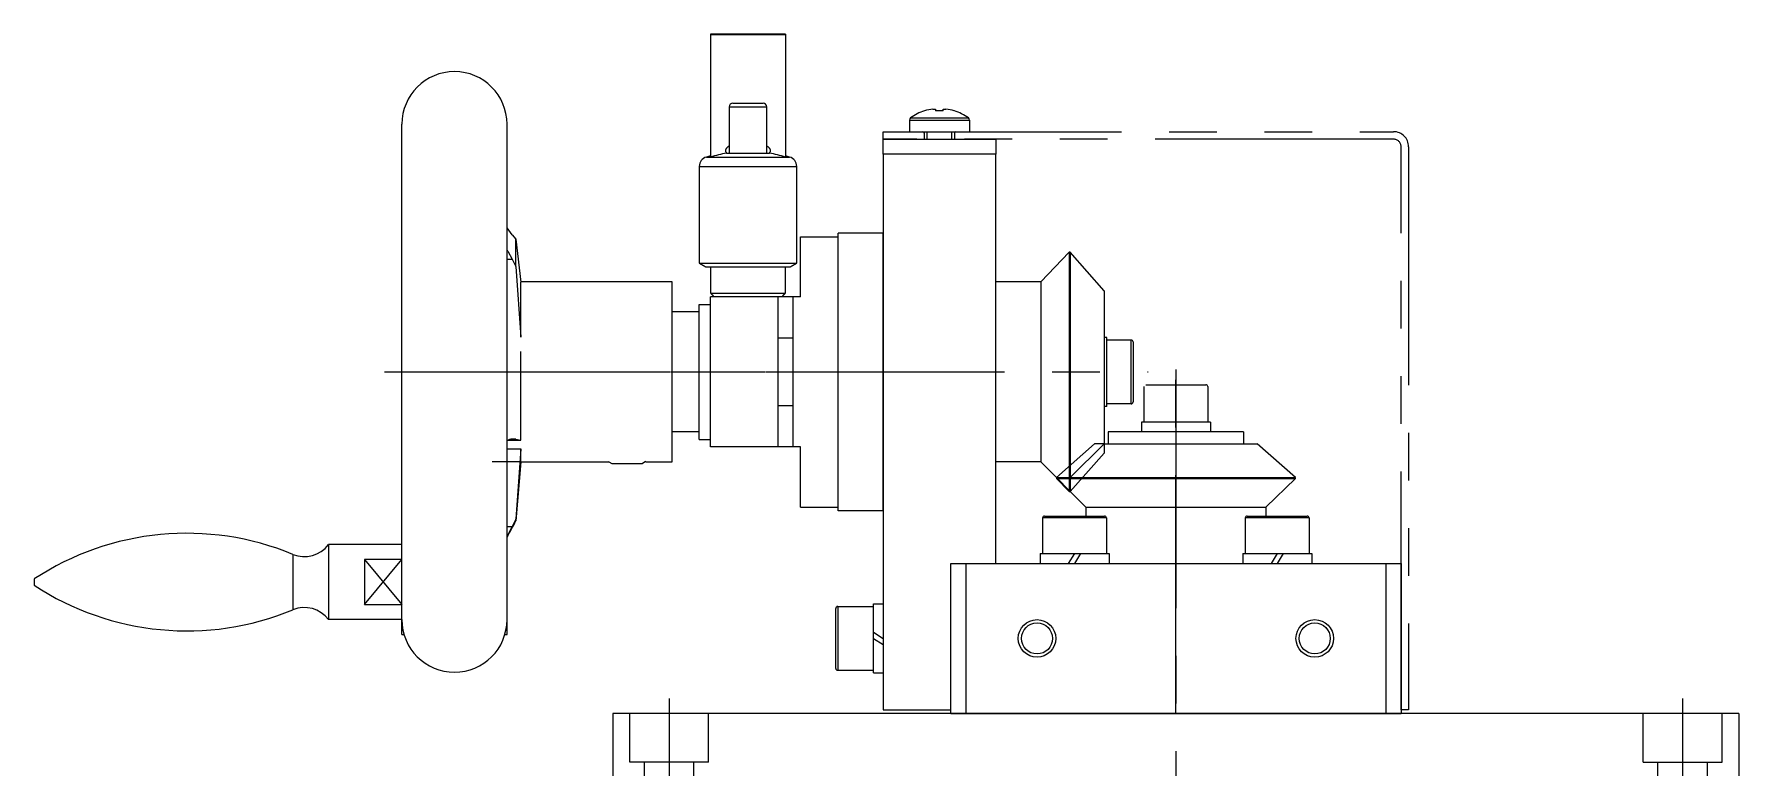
# Model space of a CAD drawing. Extents: x -165 to 407, y -458 to 75.
# Drawn here: x 177.9 to 405, y -267.2 to -169.5 of the extents above; entities that cross this region are included whole.
import ezdxf

# ---------------------------------------------------------------- set-up
doc = ezdxf.new("R2010")
doc.units = 0
for name, pattern in [('CENTER', [50.8, 31.75, -6.35, 6.35, -6.35]), ('DASHED', [19.05, 12.7, -6.35]), ('PHANTOM', [63.5, 31.75, -6.35, 6.35, -6.35, 6.35, -6.35])]:
    doc.linetypes.add(name, pattern=pattern)
doc.layers.get('0').update_dxf_attribs({"linetype": 'CONTINUOUS'})
doc.layers.add('CENTER', color=1, linetype='CENTER')
doc.layers.add('SCALE', color=7, linetype='CONTINUOUS')

msp = doc.modelspace()

# ---------------------------------------------------------------- linework, layer by layer
at = {"color": 7, "linetype": 'CONTINUOUS'}
for p, q in [((268, -169.5), (268, -169.62)), ((268, -169.62), (268, -185.88)), ((278, -169.62), (268, -169.62)), ((278, -169.5), (278, -169.62)), ((278, -169.62), (278, -185.88)), ((270.5, -179.2), (275.5, -179.2)), ((271, -178.7), (275, -178.7)), ((226.9, -247.07), (226.9, -181.5)), ((240.9, -247.07), (240.9, -181.5)), ((294.5, -180.96), (294.5, -182.5)), ((294.5, -180.96), (298.5, -180.96)), ((294.65, -180.67), (298.5, -180.67)), ((296.52, -179.73), (296.51, -179.71)), ((297.63, -179.48), (297.99, -179.48)), ((297.99, -179.48), (297.99, -179.73)), ((298.5, -180.67), (302.35, -180.67)), ((298.5, -180.96), (302.5, -180.96)), ((299.02, -179.48), (299.37, -179.48)), ((299.02, -179.73), (299.02, -179.48)), ((300.49, -179.71), (300.48, -179.73)), ((302.5, -180.96), (302.5, -182.5)), ((291, -185.5), (291, -183.5)), ((291, -183.5), (306, -183.5)), ((294.5, -182.5), (298.5, -182.5)), ((296.5, -183.5), (296.5, -182.7)), ((298.5, -182.5), (302.5, -182.5)), ((300.5, -182.7), (300.5, -183.5)), ((306, -183.5), (306, -185.5)), ((267.47, -185.88), (278.53, -185.88)), ((270.16, -185.38), (275.84, -185.38)), ((306, -185.5), (291, -185.5)), ((291, -185.5), (291, -259.5)), ((306, -240), (306, -185.5)), ((266.5, -187.14), (279.5, -187.14)), ((241.59, -196.24), (240.9, -195.29)), ((241.59, -196.24), (242.08, -196.83)), ((242.08, -196.83), (242.76, -202.54)), ((242.08, -200.45), (242.08, -196.83)), ((280, -196.5), (285, -196.5)), ((280, -204.5), (280, -196.5)), ((285, -233), (285, -196)), ((291, -233), (291, -196)), ((240.9, -199.47), (241.59, -199.47)), ((241.01, -198.42), (241.59, -199.47)), ((241.59, -199.47), (242.08, -200.45)), ((315.79, -198.57), (312, -202.5)), ((315.93, -198.57), (315.79, -198.57)), ((315.79, -198.57), (315.79, -214.5)), ((320.44, -203.68), (315.93, -198.57)), ((315.93, -198.57), (315.93, -214.5)), ((242.08, -200.45), (242.76, -209.85)), ((266.5, -200), (279.5, -200)), ((267.37, -200.5), (278.63, -200.5)), ((262.9, -202.5), (242.76, -202.5)), ((242.76, -209.85), (242.76, -202.54)), ((262.9, -226.5), (262.9, -202.5)), ((268, -204), (278, -204)), ((312, -202.5), (306, -202.5)), ((312, -202.5), (312, -214.5)), ((320.44, -203.68), (320.44, -214.5)), ((266.5, -206.5), (262.9, -206.5)), ((266.5, -205.5), (268, -205.5)), ((266.5, -223.5), (266.5, -205.5)), ((268, -224.5), (268, -204.5)), ((268, -223.5), (268, -205.5)), ((277, -224.5), (277, -204.5)), ((279, -224.5), (279, -204.5)), ((320.8, -209.9), (320.44, -209.9)), ((320.8, -219.1), (320.8, -209.9)), ((324.05, -210.25), (320.8, -210.25)), ((324.05, -218.75), (324.05, -210.25)), ((324.3, -210.5), (324.3, -218.5)), ((242.76, -223.59), (242.76, -211.76)), ((312, -214.5), (312, -226.5)), ((315.79, -214.5), (315.79, -230.42)), ((315.93, -214.5), (315.93, -230.42)), ((320.44, -214.5), (320.44, -224.06)), ((325.75, -216.45), (325.75, -221.2)), ((326, -216.2), (334, -216.2)), ((334.25, -216.45), (334.25, -221.2)), ((320.8, -219.1), (320.44, -219.1)), ((324.05, -218.75), (320.8, -218.75)), ((266.5, -222.5), (262.9, -222.5)), ((321, -222.5), (321, -224.06)), ((339, -222.5), (321, -222.5)), ((325.4, -221.2), (325.4, -222.5)), ((334.6, -221.2), (325.4, -221.2)), ((334.6, -221.2), (334.6, -222.5)), ((339, -222.5), (339, -224.06)), ((240.9, -223.59), (242.76, -223.59)), ((240.9, -224.76), (242.76, -224.76)), ((242.08, -223.48), (241.59, -223.47)), ((242.08, -223.48), (242.76, -223.59)), ((242.76, -224.76), (242.08, -234.1)), ((242.76, -226.5), (242.76, -224.76)), ((266.5, -223.5), (268, -223.5)), ((280, -232.5), (280, -224.5)), ((320.44, -224.06), (315.93, -228.57)), ((320.44, -224.06), (340.82, -224.06)), ((345.92, -228.57), (340.82, -224.06)), ((242.76, -226.5), (242.08, -234.34)), ((242.76, -226.5), (254.41, -226.5)), ((254.48, -226.49), (254.84, -226.7)), ((254.84, -226.7), (258.95, -226.7)), ((259.32, -226.49), (258.95, -226.7)), ((259.4, -226.5), (262.9, -226.5)), ((312, -226.5), (306, -226.5)), ((312, -226.5), (318, -232.5)), ((314.08, -228.57), (314.08, -228.71)), ((314.08, -228.57), (345.92, -228.57)), ((314.08, -228.71), (315.79, -230.42)), ((314.08, -228.71), (345.92, -228.71)), ((342, -232.5), (345.92, -228.71)), ((345.92, -228.71), (345.92, -228.57)), ((315.79, -230.42), (315.93, -230.42)), ((280, -232.5), (285, -232.5)), ((312.5, -233.7), (320.5, -233.7)), ((318, -232.5), (318, -233.7)), ((318, -232.5), (342, -232.5)), ((339.5, -233.7), (347.5, -233.7)), ((342, -232.5), (342, -233.7)), ((241.59, -235.08), (240.9, -236.39)), ((240.9, -235.08), (241.59, -235.08)), ((242.08, -234.1), (241.59, -235.08)), ((242.08, -234.34), (242.08, -234.1)), ((320.75, -233.95), (312.25, -233.95)), ((312.25, -233.95), (312.25, -238.7)), ((320.75, -233.95), (320.75, -238.7)), ((347.75, -233.95), (339.25, -233.95)), ((339.25, -233.95), (339.25, -238.7)), ((347.75, -233.95), (347.75, -238.7)), ((217.11, -237.5), (217.11, -247.5)), ((226.9, -237.5), (217.11, -237.5)), ((212.37, -238.81), (212.37, -246.19)), ((226.9, -239.5), (221.9, -239.5)), ((221.9, -239.5), (221.9, -245.5)), ((300, -240), (306, -240)), ((300, -259.5), (300, -240)), ((302, -240), (302, -260)), ((302, -240), (358, -240)), ((311.91, -238.7), (311.91, -240)), ((311.91, -238.7), (321.1, -238.7)), ((316.48, -238.7), (315.67, -240)), ((317.29, -238.7), (316.48, -240)), ((321.1, -238.7), (321.1, -240)), ((338.91, -238.7), (338.91, -240)), ((338.91, -238.7), (348.1, -238.7)), ((343.5, -238.7), (342.69, -240)), ((344.31, -238.7), (343.5, -240)), ((348.1, -238.7), (348.1, -240)), ((358, -240), (360, -240)), ((358, -260), (358, -240)), ((360, -240), (360, -260)), ((177.9, -242.09), (177.9, -242.91)), ((226.9, -247.5), (217.11, -247.5)), ((221.9, -245.5), (226.9, -245.5)), ((226.9, -249.5), (226.9, -247.07)), ((240.9, -249.5), (240.9, -247.07)), ((284.7, -250), (284.7, -246)), ((284.95, -245.75), (284.95, -250)), ((284.95, -245.75), (289.7, -245.75)), ((289.7, -245.4), (291, -245.4)), ((289.7, -254.6), (289.7, -245.4)), ((226.9, -249.5), (227.19, -249.5)), ((240.61, -249.5), (240.9, -249.5)), ((289.7, -249.19), (291, -250)), ((284.7, -254), (284.7, -250)), ((284.95, -250), (284.95, -254.25)), ((289.7, -250), (291, -250.81)), ((284.95, -254.25), (289.7, -254.25)), ((289.7, -254.6), (291, -254.6)), ((405, -260), (255, -260)), ((255, -260), (255, -440)), ((291, -259.5), (300, -259.5)), ((300, -260), (300, -259.5)), ((300, -260), (360, -260)), ((360, -260), (302, -260)), ((405, -260), (405, -440))]:
    msp.add_line(p, q, dxfattribs=at)
at = {"color": 3, "linetype": 'PHANTOM'}
for p, q in [((291, -183.5), (291, -182.5)), ((291, -183.5), (291, -182.5)), ((291, -182.5), (359, -182.5)), ((359, -183.5), (291, -183.5)), ((360, -259.5), (360, -184.5)), ((361, -184.5), (361, -259.5)), ((361, -259.5), (360, -259.5))]:
    msp.add_line(p, q, dxfattribs=at)
at = {"color": 3, "linetype": 'CONTINUOUS'}
for p, q in [((296.88, -183.5), (296.88, -182.5)), ((300.12, -182.5), (300.12, -183.5)), ((221.9, -239.5), (226.9, -245.5)), ((221.9, -245.5), (226.9, -239.5))]:
    msp.add_line(p, q, dxfattribs=at)
at = {"color": 7}
msp.add_line((277.5, -204.5), (268.5, -204.5), dxfattribs=at)
at = {"color": 1, "linetype": 'CENTER'}
for p, q in [((224.6, -214.5), (326.3, -214.5)), ((330, -260), (330, -214.2))]:
    msp.add_line(p, q, dxfattribs=at)
at = {"color": 3, "linetype": 'DASHED'}
for p, q in [((319.18, -224.06), (314.08, -228.57)), ((320.44, -224.06), (319.18, -224.06)), ((320.44, -224.06), (320.44, -225.32)), ((242.76, -226.5), (238.9, -226.5)), ((254.4, -226.44), (254.48, -226.49)), ((259.4, -226.44), (259.32, -226.49)), ((320.44, -225.32), (315.93, -230.42)), ((257.25, -266.5), (257.25, -260)), ((267.75, -266.5), (267.75, -260)), ((392.25, -266.5), (392.25, -260)), ((402.75, -266.5), (402.75, -260)), ((267.75, -266.5), (257.25, -266.5)), ((259.2, -270), (259.2, -266.5)), ((265.8, -270), (265.8, -266.5)), ((392.25, -266.5), (402.75, -266.5)), ((394.2, -270), (394.2, -266.5)), ((400.8, -270), (400.8, -266.5))]:
    msp.add_line(p, q, dxfattribs=at)
at = {"color": 7}
for points in [[(278, -169.5, 0), (277.84, -169.5, 0), (277.68, -169.5, 0), (277.52, -169.5, 0), (277.37, -169.5, 0), (277.21, -169.5, 0), (277.05, -169.5, 0), (276.89, -169.5, 0), (276.73, -169.5, 0), (276.57, -169.5, 0), (276.41, -169.5, 0), (276.25, -169.5, 0), (276.1, -169.5, 0), (275.94, -169.5, 0), (275.78, -169.5, 0), (275.62, -169.5, 0), (275.46, -169.5, 0), (275.3, -169.5, 0), (275.14, -169.5, 0), (274.98, -169.5, 0), (274.83, -169.5, 0), (274.67, -169.5, 0), (274.51, -169.5, 0), (274.35, -169.5, 0), (274.19, -169.5, 0), (274.03, -169.5, 0), (273.87, -169.5, 0), (273.71, -169.5, 0), (273.56, -169.5, 0), (273.4, -169.5, 0), (273.24, -169.5, 0), (273.08, -169.5, 0), (272.92, -169.5, 0), (272.76, -169.5, 0), (272.6, -169.5, 0), (272.44, -169.5, 0), (272.29, -169.5, 0), (272.13, -169.5, 0), (271.97, -169.5, 0), (271.81, -169.5, 0), (271.65, -169.5, 0), (271.49, -169.5, 0), (271.33, -169.5, 0), (271.18, -169.5, 0), (271.02, -169.5, 0), (270.86, -169.5, 0), (270.7, -169.5, 0), (270.54, -169.5, 0), (270.38, -169.5, 0), (270.22, -169.5, 0), (270.06, -169.5, 0), (269.91, -169.5, 0), (269.75, -169.5, 0), (269.59, -169.5, 0), (269.43, -169.5, 0), (269.27, -169.5, 0), (269.11, -169.5, 0), (268.95, -169.5, 0), (268.79, -169.5, 0), (268.64, -169.5, 0), (268.48, -169.5, 0), (268.32, -169.5, 0), (268.16, -169.5, 0), (268, -169.5, 0)], [(270.5, -179.2, 0), (270.5, -179.3, 0), (270.5, -179.4, 0), (270.5, -179.49, 0), (270.5, -179.59, 0), (270.5, -179.69, 0), (270.5, -179.79, 0), (270.5, -179.89, 0), (270.5, -179.98, 0), (270.5, -180.08, 0), (270.5, -180.18, 0), (270.5, -180.28, 0), (270.5, -180.38, 0), (270.5, -180.47, 0), (270.5, -180.57, 0), (270.5, -180.67, 0), (270.5, -180.77, 0), (270.5, -180.87, 0), (270.5, -180.97, 0), (270.5, -181.06, 0), (270.5, -181.16, 0), (270.5, -181.26, 0), (270.5, -181.36, 0), (270.5, -181.46, 0), (270.5, -181.55, 0), (270.5, -181.65, 0), (270.5, -181.75, 0), (270.5, -181.85, 0), (270.5, -181.95, 0), (270.5, -182.04, 0), (270.5, -182.14, 0), (270.5, -182.24, 0), (270.5, -182.34, 0), (270.5, -182.44, 0), (270.5, -182.53, 0), (270.5, -182.63, 0), (270.5, -182.73, 0), (270.5, -182.83, 0), (270.5, -182.93, 0), (270.5, -183.02, 0), (270.5, -183.12, 0), (270.5, -183.22, 0), (270.5, -183.32, 0), (270.5, -183.42, 0), (270.5, -183.52, 0), (270.5, -183.61, 0), (270.5, -183.71, 0), (270.5, -183.81, 0), (270.5, -183.91, 0), (270.5, -184.01, 0), (270.5, -184.1, 0), (270.5, -184.2, 0), (270.5, -184.3, 0), (270.5, -184.4, 0), (270.5, -184.5, 0), (270.5, -184.59, 0), (270.5, -184.69, 0), (270.5, -184.79, 0), (270.5, -184.89, 0), (270.5, -184.99, 0), (270.5, -185.08, 0), (270.5, -185.18, 0), (270.5, -185.28, 0), (270.5, -185.38, 0)], [(275.5, -185.38, 0), (275.5, -185.28, 0), (275.5, -185.18, 0), (275.5, -185.08, 0), (275.5, -184.99, 0), (275.5, -184.89, 0), (275.5, -184.79, 0), (275.5, -184.69, 0), (275.5, -184.59, 0), (275.5, -184.5, 0), (275.5, -184.4, 0), (275.5, -184.3, 0), (275.5, -184.2, 0), (275.5, -184.1, 0), (275.5, -184.01, 0), (275.5, -183.91, 0), (275.5, -183.81, 0), (275.5, -183.71, 0), (275.5, -183.61, 0), (275.5, -183.52, 0), (275.5, -183.42, 0), (275.5, -183.32, 0), (275.5, -183.22, 0), (275.5, -183.12, 0), (275.5, -183.02, 0), (275.5, -182.93, 0), (275.5, -182.83, 0), (275.5, -182.73, 0), (275.5, -182.63, 0), (275.5, -182.53, 0), (275.5, -182.44, 0), (275.5, -182.34, 0), (275.5, -182.24, 0), (275.5, -182.14, 0), (275.5, -182.04, 0), (275.5, -181.95, 0), (275.5, -181.85, 0), (275.5, -181.75, 0), (275.5, -181.65, 0), (275.5, -181.55, 0), (275.5, -181.46, 0), (275.5, -181.36, 0), (275.5, -181.26, 0), (275.5, -181.16, 0), (275.5, -181.06, 0), (275.5, -180.97, 0), (275.5, -180.87, 0), (275.5, -180.77, 0), (275.5, -180.67, 0), (275.5, -180.57, 0), (275.5, -180.47, 0), (275.5, -180.38, 0), (275.5, -180.28, 0), (275.5, -180.18, 0), (275.5, -180.08, 0), (275.5, -179.98, 0), (275.5, -179.89, 0), (275.5, -179.79, 0), (275.5, -179.69, 0), (275.5, -179.59, 0), (275.5, -179.49, 0), (275.5, -179.4, 0), (275.5, -179.3, 0), (275.5, -179.2, 0)], [(266.5, -187.14, 0), (266.5, -187.34, 0), (266.5, -187.55, 0), (266.5, -187.75, 0), (266.5, -187.95, 0), (266.5, -188.16, 0), (266.5, -188.36, 0), (266.5, -188.57, 0), (266.5, -188.77, 0), (266.5, -188.98, 0), (266.5, -189.18, 0), (266.5, -189.38, 0), (266.5, -189.59, 0), (266.5, -189.79, 0), (266.5, -190, 0), (266.5, -190.2, 0), (266.5, -190.4, 0), (266.5, -190.61, 0), (266.5, -190.81, 0), (266.5, -191.02, 0), (266.5, -191.22, 0), (266.5, -191.43, 0), (266.5, -191.63, 0), (266.5, -191.83, 0), (266.5, -192.04, 0), (266.5, -192.24, 0), (266.5, -192.45, 0), (266.5, -192.65, 0), (266.5, -192.85, 0), (266.5, -193.06, 0), (266.5, -193.26, 0), (266.5, -193.47, 0), (266.5, -193.67, 0), (266.5, -193.88, 0), (266.5, -194.08, 0), (266.5, -194.28, 0), (266.5, -194.49, 0), (266.5, -194.69, 0), (266.5, -194.9, 0), (266.5, -195.1, 0), (266.5, -195.3, 0), (266.5, -195.51, 0), (266.5, -195.71, 0), (266.5, -195.92, 0), (266.5, -196.12, 0), (266.5, -196.32, 0), (266.5, -196.53, 0), (266.5, -196.73, 0), (266.5, -196.94, 0), (266.5, -197.14, 0), (266.5, -197.35, 0), (266.5, -197.55, 0), (266.5, -197.75, 0), (266.5, -197.96, 0), (266.5, -198.16, 0), (266.5, -198.37, 0), (266.5, -198.57, 0), (266.5, -198.77, 0), (266.5, -198.98, 0), (266.5, -199.18, 0), (266.5, -199.39, 0), (266.5, -199.59, 0), (266.5, -199.8, 0), (266.5, -200, 0)], [(279.5, -200, 0), (279.5, -199.8, 0), (279.5, -199.59, 0), (279.5, -199.39, 0), (279.5, -199.18, 0), (279.5, -198.98, 0), (279.5, -198.77, 0), (279.5, -198.57, 0), (279.5, -198.37, 0), (279.5, -198.16, 0), (279.5, -197.96, 0), (279.5, -197.75, 0), (279.5, -197.55, 0), (279.5, -197.35, 0), (279.5, -197.14, 0), (279.5, -196.94, 0), (279.5, -196.73, 0), (279.5, -196.53, 0), (279.5, -196.32, 0), (279.5, -196.12, 0), (279.5, -195.92, 0), (279.5, -195.71, 0), (279.5, -195.51, 0), (279.5, -195.3, 0), (279.5, -195.1, 0), (279.5, -194.9, 0), (279.5, -194.69, 0), (279.5, -194.49, 0), (279.5, -194.28, 0), (279.5, -194.08, 0), (279.5, -193.88, 0), (279.5, -193.67, 0), (279.5, -193.47, 0), (279.5, -193.26, 0), (279.5, -193.06, 0), (279.5, -192.85, 0), (279.5, -192.65, 0), (279.5, -192.45, 0), (279.5, -192.24, 0), (279.5, -192.04, 0), (279.5, -191.83, 0), (279.5, -191.63, 0), (279.5, -191.43, 0), (279.5, -191.22, 0), (279.5, -191.02, 0), (279.5, -190.81, 0), (279.5, -190.61, 0), (279.5, -190.4, 0), (279.5, -190.2, 0), (279.5, -190, 0), (279.5, -189.79, 0), (279.5, -189.59, 0), (279.5, -189.38, 0), (279.5, -189.18, 0), (279.5, -188.98, 0), (279.5, -188.77, 0), (279.5, -188.57, 0), (279.5, -188.36, 0), (279.5, -188.16, 0), (279.5, -187.95, 0), (279.5, -187.75, 0), (279.5, -187.55, 0), (279.5, -187.34, 0), (279.5, -187.14, 0)], [(266.5, -200, 0), (266.51, -200.01, 0), (266.53, -200.02, 0), (266.54, -200.02, 0), (266.56, -200.03, 0), (266.57, -200.04, 0), (266.58, -200.05, 0), (266.6, -200.06, 0), (266.61, -200.06, 0), (266.62, -200.07, 0), (266.64, -200.08, 0), (266.65, -200.09, 0), (266.67, -200.1, 0), (266.68, -200.1, 0), (266.69, -200.11, 0), (266.71, -200.12, 0), (266.72, -200.13, 0), (266.73, -200.13, 0), (266.75, -200.14, 0), (266.76, -200.15, 0), (266.78, -200.16, 0), (266.79, -200.17, 0), (266.8, -200.17, 0), (266.82, -200.18, 0), (266.83, -200.19, 0), (266.84, -200.2, 0), (266.86, -200.21, 0), (266.87, -200.21, 0), (266.89, -200.22, 0), (266.9, -200.23, 0), (266.91, -200.24, 0), (266.93, -200.25, 0), (266.94, -200.25, 0), (266.95, -200.26, 0), (266.97, -200.27, 0), (266.98, -200.28, 0), (267, -200.29, 0), (267.01, -200.29, 0), (267.02, -200.3, 0), (267.04, -200.31, 0), (267.05, -200.32, 0), (267.06, -200.33, 0), (267.08, -200.33, 0), (267.09, -200.34, 0), (267.11, -200.35, 0), (267.12, -200.36, 0), (267.13, -200.36, 0), (267.15, -200.37, 0), (267.16, -200.38, 0), (267.17, -200.39, 0), (267.19, -200.4, 0), (267.2, -200.4, 0), (267.22, -200.41, 0), (267.23, -200.42, 0), (267.24, -200.43, 0), (267.26, -200.44, 0), (267.27, -200.44, 0), (267.28, -200.45, 0), (267.3, -200.46, 0), (267.31, -200.47, 0), (267.33, -200.48, 0), (267.34, -200.48, 0), (267.35, -200.49, 0), (267.37, -200.5, 0)], [(268, -200.5, 0), (268, -200.56, 0), (268, -200.61, 0), (268, -200.67, 0), (268, -200.72, 0), (268, -200.78, 0), (268, -200.83, 0), (268, -200.89, 0), (268, -200.94, 0), (268, -201, 0), (268, -201.06, 0), (268, -201.11, 0), (268, -201.17, 0), (268, -201.22, 0), (268, -201.28, 0), (268, -201.33, 0), (268, -201.39, 0), (268, -201.44, 0), (268, -201.5, 0), (268, -201.56, 0), (268, -201.61, 0), (268, -201.67, 0), (268, -201.72, 0), (268, -201.78, 0), (268, -201.83, 0), (268, -201.89, 0), (268, -201.94, 0), (268, -202, 0), (268, -202.06, 0), (268, -202.11, 0), (268, -202.17, 0), (268, -202.22, 0), (268, -202.28, 0), (268, -202.33, 0), (268, -202.39, 0), (268, -202.44, 0), (268, -202.5, 0), (268, -202.56, 0), (268, -202.61, 0), (268, -202.67, 0), (268, -202.72, 0), (268, -202.78, 0), (268, -202.83, 0), (268, -202.89, 0), (268, -202.94, 0), (268, -203, 0), (268, -203.06, 0), (268, -203.11, 0), (268, -203.17, 0), (268, -203.22, 0), (268, -203.28, 0), (268, -203.33, 0), (268, -203.39, 0), (268, -203.44, 0), (268, -203.5, 0), (268, -203.56, 0), (268, -203.61, 0), (268, -203.67, 0), (268, -203.72, 0), (268, -203.78, 0), (268, -203.83, 0), (268, -203.89, 0), (268, -203.94, 0), (268, -204, 0)], [(278, -204, 0), (278, -203.94, 0), (278, -203.89, 0), (278, -203.83, 0), (278, -203.78, 0), (278, -203.72, 0), (278, -203.67, 0), (278, -203.61, 0), (278, -203.56, 0), (278, -203.5, 0), (278, -203.44, 0), (278, -203.39, 0), (278, -203.33, 0), (278, -203.28, 0), (278, -203.22, 0), (278, -203.17, 0), (278, -203.11, 0), (278, -203.06, 0), (278, -203, 0), (278, -202.94, 0), (278, -202.89, 0), (278, -202.83, 0), (278, -202.78, 0), (278, -202.72, 0), (278, -202.67, 0), (278, -202.61, 0), (278, -202.56, 0), (278, -202.5, 0), (278, -202.44, 0), (278, -202.39, 0), (278, -202.33, 0), (278, -202.28, 0), (278, -202.22, 0), (278, -202.17, 0), (278, -202.11, 0), (278, -202.06, 0), (278, -202, 0), (278, -201.94, 0), (278, -201.89, 0), (278, -201.83, 0), (278, -201.78, 0), (278, -201.72, 0), (278, -201.67, 0), (278, -201.61, 0), (278, -201.56, 0), (278, -201.5, 0), (278, -201.44, 0), (278, -201.39, 0), (278, -201.33, 0), (278, -201.28, 0), (278, -201.22, 0), (278, -201.17, 0), (278, -201.11, 0), (278, -201.06, 0), (278, -201, 0), (278, -200.94, 0), (278, -200.89, 0), (278, -200.83, 0), (278, -200.78, 0), (278, -200.72, 0), (278, -200.67, 0), (278, -200.61, 0), (278, -200.56, 0), (278, -200.5, 0)], [(278.63, -200.5, 0), (278.65, -200.49, 0), (278.66, -200.48, 0), (278.68, -200.48, 0), (278.69, -200.47, 0), (278.7, -200.46, 0), (278.72, -200.45, 0), (278.73, -200.44, 0), (278.74, -200.44, 0), (278.76, -200.43, 0), (278.77, -200.42, 0), (278.79, -200.41, 0), (278.8, -200.4, 0), (278.81, -200.4, 0), (278.83, -200.39, 0), (278.84, -200.38, 0), (278.85, -200.37, 0), (278.87, -200.36, 0), (278.88, -200.36, 0), (278.9, -200.35, 0), (278.91, -200.34, 0), (278.92, -200.33, 0), (278.94, -200.33, 0), (278.95, -200.32, 0), (278.96, -200.31, 0), (278.98, -200.3, 0), (278.99, -200.29, 0), (279.01, -200.29, 0), (279.02, -200.28, 0), (279.03, -200.27, 0), (279.05, -200.26, 0), (279.06, -200.25, 0), (279.07, -200.25, 0), (279.09, -200.24, 0), (279.1, -200.23, 0), (279.12, -200.22, 0), (279.13, -200.21, 0), (279.14, -200.21, 0), (279.16, -200.2, 0), (279.17, -200.19, 0), (279.18, -200.18, 0), (279.2, -200.17, 0), (279.21, -200.17, 0), (279.23, -200.16, 0), (279.24, -200.15, 0), (279.25, -200.14, 0), (279.27, -200.13, 0), (279.28, -200.13, 0), (279.29, -200.12, 0), (279.31, -200.11, 0), (279.32, -200.1, 0), (279.34, -200.1, 0), (279.35, -200.09, 0), (279.36, -200.08, 0), (279.38, -200.07, 0), (279.39, -200.06, 0), (279.4, -200.06, 0), (279.42, -200.05, 0), (279.43, -200.04, 0), (279.45, -200.03, 0), (279.46, -200.02, 0), (279.47, -200.02, 0), (279.49, -200.01, 0), (279.5, -200, 0)], [(268, -204, 0), (268.01, -204.01, 0), (268.02, -204.02, 0), (268.02, -204.02, 0), (268.03, -204.03, 0), (268.04, -204.04, 0), (268.05, -204.05, 0), (268.06, -204.06, 0), (268.06, -204.06, 0), (268.07, -204.07, 0), (268.08, -204.08, 0), (268.09, -204.09, 0), (268.1, -204.1, 0), (268.1, -204.1, 0), (268.11, -204.11, 0), (268.12, -204.12, 0), (268.13, -204.13, 0), (268.14, -204.13, 0), (268.14, -204.14, 0), (268.15, -204.15, 0), (268.16, -204.16, 0), (268.17, -204.17, 0), (268.18, -204.17, 0), (268.18, -204.18, 0), (268.19, -204.19, 0), (268.2, -204.2, 0), (268.21, -204.21, 0), (268.21, -204.21, 0), (268.22, -204.22, 0), (268.23, -204.23, 0), (268.24, -204.24, 0), (268.25, -204.25, 0), (268.25, -204.25, 0), (268.26, -204.26, 0), (268.27, -204.27, 0), (268.28, -204.28, 0), (268.29, -204.29, 0), (268.29, -204.29, 0), (268.3, -204.3, 0), (268.31, -204.31, 0), (268.32, -204.32, 0), (268.33, -204.33, 0), (268.33, -204.33, 0), (268.34, -204.34, 0), (268.35, -204.35, 0), (268.36, -204.36, 0), (268.37, -204.36, 0), (268.37, -204.37, 0), (268.38, -204.38, 0), (268.39, -204.39, 0), (268.4, -204.4, 0), (268.41, -204.4, 0), (268.41, -204.41, 0), (268.42, -204.42, 0), (268.43, -204.43, 0), (268.44, -204.44, 0), (268.44, -204.44, 0), (268.45, -204.45, 0), (268.46, -204.46, 0), (268.47, -204.47, 0), (268.48, -204.48, 0), (268.48, -204.48, 0), (268.49, -204.49, 0), (268.5, -204.5, 0)], [(277.5, -204.5, 0), (277.51, -204.49, 0), (277.52, -204.48, 0), (277.52, -204.48, 0), (277.53, -204.47, 0), (277.54, -204.46, 0), (277.55, -204.45, 0), (277.56, -204.44, 0), (277.56, -204.44, 0), (277.57, -204.43, 0), (277.58, -204.42, 0), (277.59, -204.41, 0), (277.6, -204.4, 0), (277.6, -204.4, 0), (277.61, -204.39, 0), (277.62, -204.38, 0), (277.63, -204.37, 0), (277.64, -204.36, 0), (277.64, -204.36, 0), (277.65, -204.35, 0), (277.66, -204.34, 0), (277.67, -204.33, 0), (277.68, -204.33, 0), (277.68, -204.32, 0), (277.69, -204.31, 0), (277.7, -204.3, 0), (277.71, -204.29, 0), (277.71, -204.29, 0), (277.72, -204.28, 0), (277.73, -204.27, 0), (277.74, -204.26, 0), (277.75, -204.25, 0), (277.75, -204.25, 0), (277.76, -204.24, 0), (277.77, -204.23, 0), (277.78, -204.22, 0), (277.79, -204.21, 0), (277.79, -204.21, 0), (277.8, -204.2, 0), (277.81, -204.19, 0), (277.82, -204.18, 0), (277.83, -204.17, 0), (277.83, -204.17, 0), (277.84, -204.16, 0), (277.85, -204.15, 0), (277.86, -204.14, 0), (277.87, -204.13, 0), (277.87, -204.13, 0), (277.88, -204.12, 0), (277.89, -204.11, 0), (277.9, -204.1, 0), (277.91, -204.1, 0), (277.91, -204.09, 0), (277.92, -204.08, 0), (277.93, -204.07, 0), (277.94, -204.06, 0), (277.94, -204.06, 0), (277.95, -204.05, 0), (277.96, -204.04, 0), (277.97, -204.03, 0), (277.98, -204.02, 0), (277.98, -204.02, 0), (277.99, -204.01, 0), (278, -204, 0)]]:
    msp.add_polyline3d(points, dxfattribs=at)
at = {"color": 7, "linetype": 'CONTINUOUS'}
for points in [[(270.5, -184.42, 0), (270.49, -184.43, 0), (270.48, -184.43, 0), (270.47, -184.44, 0), (270.45, -184.45, 0), (270.44, -184.45, 0), (270.43, -184.46, 0), (270.42, -184.47, 0), (270.41, -184.47, 0), (270.4, -184.48, 0), (270.39, -184.49, 0), (270.38, -184.49, 0), (270.37, -184.5, 0), (270.36, -184.51, 0), (270.35, -184.51, 0), (270.34, -184.52, 0), (270.33, -184.53, 0), (270.32, -184.53, 0), (270.31, -184.54, 0), (270.3, -184.55, 0), (270.29, -184.55, 0), (270.28, -184.56, 0), (270.27, -184.57, 0), (270.26, -184.58, 0), (270.25, -184.58, 0), (270.24, -184.59, 0), (270.24, -184.6, 0), (270.23, -184.61, 0), (270.22, -184.61, 0), (270.21, -184.62, 0), (270.2, -184.63, 0), (270.2, -184.63, 0), (270.19, -184.64, 0), (270.18, -184.65, 0), (270.17, -184.66, 0), (270.17, -184.66, 0), (270.16, -184.67, 0), (270.15, -184.68, 0), (270.15, -184.69, 0), (270.14, -184.69, 0), (270.13, -184.7, 0), (270.13, -184.71, 0), (270.12, -184.72, 0), (270.11, -184.72, 0), (270.11, -184.73, 0), (270.1, -184.74, 0), (270.1, -184.75, 0), (270.09, -184.75, 0), (270.09, -184.76, 0), (270.08, -184.77, 0), (270.08, -184.78, 0), (270.07, -184.78, 0), (270.07, -184.79, 0), (270.06, -184.8, 0), (270.06, -184.81, 0), (270.06, -184.81, 0), (270.05, -184.82, 0), (270.05, -184.83, 0), (270.04, -184.84, 0), (270.04, -184.85, 0), (270.04, -184.85, 0), (270.03, -184.86, 0), (270.03, -184.87, 0), (270.03, -184.88, 0), (270.02, -184.88, 0), (270.02, -184.89, 0), (270.02, -184.9, 0), (270.02, -184.91, 0), (270.01, -184.92, 0), (270.01, -184.92, 0), (270.01, -184.93, 0), (270.01, -184.94, 0), (270.01, -184.95, 0), (270.01, -184.95, 0), (270, -184.96, 0), (270, -184.97, 0), (270, -184.98, 0), (270, -184.99, 0), (270, -184.99, 0), (270, -185, 0), (270, -185.01, 0), (270, -185.02, 0), (270, -185.03, 0), (270, -185.03, 0), (270, -185.04, 0), (270, -185.05, 0), (270, -185.06, 0), (270, -185.06, 0), (270, -185.07, 0), (270, -185.08, 0), (270.01, -185.09, 0), (270.01, -185.1, 0), (270.01, -185.1, 0), (270.01, -185.11, 0), (270.01, -185.12, 0), (270.01, -185.13, 0), (270.02, -185.13, 0), (270.02, -185.14, 0), (270.02, -185.15, 0), (270.02, -185.16, 0), (270.03, -185.17, 0), (270.03, -185.17, 0), (270.03, -185.18, 0), (270.04, -185.19, 0), (270.04, -185.2, 0), (270.04, -185.2, 0), (270.05, -185.21, 0), (270.05, -185.22, 0), (270.05, -185.23, 0), (270.06, -185.24, 0), (270.06, -185.24, 0), (270.07, -185.25, 0), (270.07, -185.26, 0), (270.08, -185.27, 0), (270.08, -185.27, 0), (270.09, -185.28, 0), (270.09, -185.29, 0), (270.1, -185.3, 0), (270.1, -185.3, 0), (270.11, -185.31, 0), (270.11, -185.32, 0), (270.12, -185.33, 0), (270.13, -185.33, 0), (270.13, -185.34, 0), (270.14, -185.35, 0), (270.14, -185.36, 0), (270.15, -185.36, 0), (270.16, -185.37, 0), (270.16, -185.38, 0)], [(275.84, -185.38, 0), (275.84, -185.37, 0), (275.85, -185.36, 0), (275.86, -185.36, 0), (275.86, -185.35, 0), (275.87, -185.34, 0), (275.88, -185.33, 0), (275.88, -185.33, 0), (275.89, -185.32, 0), (275.89, -185.31, 0), (275.9, -185.3, 0), (275.9, -185.3, 0), (275.91, -185.29, 0), (275.91, -185.28, 0), (275.92, -185.27, 0), (275.92, -185.27, 0), (275.93, -185.26, 0), (275.93, -185.25, 0), (275.94, -185.24, 0), (275.94, -185.24, 0), (275.95, -185.23, 0), (275.95, -185.22, 0), (275.95, -185.21, 0), (275.96, -185.2, 0), (275.96, -185.2, 0), (275.97, -185.19, 0), (275.97, -185.18, 0), (275.97, -185.17, 0), (275.97, -185.17, 0), (275.98, -185.16, 0), (275.98, -185.15, 0), (275.98, -185.14, 0), (275.98, -185.13, 0), (275.99, -185.13, 0), (275.99, -185.12, 0), (275.99, -185.11, 0), (275.99, -185.1, 0), (275.99, -185.1, 0), (276, -185.09, 0), (276, -185.08, 0), (276, -185.07, 0), (276, -185.06, 0), (276, -185.06, 0), (276, -185.05, 0), (276, -185.04, 0), (276, -185.03, 0), (276, -185.03, 0), (276, -185.02, 0), (276, -185.01, 0), (276, -185, 0), (276, -184.99, 0), (276, -184.99, 0), (276, -184.98, 0), (276, -184.97, 0), (276, -184.96, 0), (275.99, -184.95, 0), (275.99, -184.95, 0), (275.99, -184.94, 0), (275.99, -184.93, 0), (275.99, -184.92, 0), (275.99, -184.92, 0), (275.98, -184.91, 0), (275.98, -184.9, 0), (275.98, -184.89, 0), (275.98, -184.88, 0), (275.97, -184.88, 0), (275.97, -184.87, 0), (275.97, -184.86, 0), (275.96, -184.85, 0), (275.96, -184.85, 0), (275.96, -184.84, 0), (275.95, -184.83, 0), (275.95, -184.82, 0), (275.95, -184.81, 0), (275.94, -184.81, 0), (275.94, -184.8, 0), (275.93, -184.79, 0), (275.93, -184.78, 0), (275.92, -184.78, 0), (275.92, -184.77, 0), (275.91, -184.76, 0), (275.91, -184.75, 0), (275.9, -184.75, 0), (275.9, -184.74, 0), (275.89, -184.73, 0), (275.89, -184.72, 0), (275.88, -184.72, 0), (275.87, -184.71, 0), (275.87, -184.7, 0), (275.86, -184.69, 0), (275.85, -184.69, 0), (275.85, -184.68, 0), (275.84, -184.67, 0), (275.83, -184.66, 0), (275.83, -184.66, 0), (275.82, -184.65, 0), (275.81, -184.64, 0), (275.8, -184.63, 0), (275.8, -184.63, 0), (275.79, -184.62, 0), (275.78, -184.61, 0), (275.77, -184.61, 0), (275.76, -184.6, 0), (275.76, -184.59, 0), (275.75, -184.58, 0), (275.74, -184.58, 0), (275.73, -184.57, 0), (275.72, -184.56, 0), (275.71, -184.55, 0), (275.7, -184.55, 0), (275.69, -184.54, 0), (275.68, -184.53, 0), (275.67, -184.53, 0), (275.66, -184.52, 0), (275.65, -184.51, 0), (275.64, -184.51, 0), (275.63, -184.5, 0), (275.62, -184.49, 0), (275.61, -184.49, 0), (275.6, -184.48, 0), (275.59, -184.47, 0), (275.58, -184.47, 0), (275.57, -184.46, 0), (275.56, -184.45, 0), (275.55, -184.45, 0), (275.54, -184.44, 0), (275.52, -184.43, 0), (275.51, -184.43, 0), (275.5, -184.42, 0)]]:
    msp.add_polyline3d(points, dxfattribs=at)
at = {"color": 3, "linetype": 'CONTINUOUS'}
for centre in [(311.5, -250), (348.5, -250)]:
    msp.add_circle(centre, 2.5, dxfattribs=at)
at = {"color": 7, "linetype": 'CONTINUOUS'}
for centre in [(311.5, -250), (348.5, -250)]:
    msp.add_circle(centre, 2.07, dxfattribs=at)
for centre, radius, start, end in [((233.9, -181.5), 7, 0, 180), ((271, -179.2), 0.5, 90, 180), ((275, -179.2), 0.5, 0, 90), ((294.86, -180.96), 0.36, 126.3584, 180), ((298.5, -185.9), 6.5, 107.8626, 126.3584), ((298.5, -185.9), 6.48, 97.6968, 107.8351), ((298.5, -186.89), 7.18, 85.8857, 94.1143), ((298.5, -185.9), 6.48, 72.1649, 82.3032), ((298.5, -185.9), 6.5, 53.6416, 72.1374), ((302.14, -180.96), 0.36, 0, 53.6416), ((296.3, -182.7), 0.2, 0, 90), ((300.7, -182.7), 0.2, 90, 180), ((267.8, -187.14), 1.3, 104.5701, 180), ((273, -207.14), 21.97, 103.1544, 104.5701), ((271.92, -197.91), 12.65, 97.9905, 108.0631), ((274.08, -197.91), 12.65, 71.9369, 82.0095), ((273, -207.14), 21.97, 75.4299, 76.8456), ((278.2, -187.14), 1.3, 0, 75.4299), ((239.35, -199.52), 1.99, 33.4499, 38.8816), ((324.05, -210.5), 0.25, 0, 90), ((334, -216.45), 0.25, 0, 90), ((324.05, -218.5), 0.25, 270, 0), ((241.57, -224.79), 1.32, 89.1756, 120.4726), ((312.5, -233.95), 0.25, 90, 180), ((320.5, -233.95), 0.25, 0, 90), ((339.5, -233.95), 0.25, 90, 180), ((347.5, -233.95), 0.25, 0, 90), ((198.23, -273), 37, 67.5292, 123.3286), ((65.26, -140.88), 200, 331.4254, 332.1391), ((213.9, -235.11), 4, 247.5292, 323.3617), ((198.23, -212), 37, 236.6714, 292.4708), ((213.9, -249.89), 4, 36.6383, 112.4708), ((233.9, -247.5), 7, 180, 0), ((284.95, -246), 0.25, 90, 180), ((284.95, -254), 0.25, 180, 270)]:
    msp.add_arc(centre, radius, start, end, dxfattribs=at)
at = {"color": 3, "linetype": 'PHANTOM'}
for radius in [2, 1]:
    msp.add_arc((359, -184.5), radius, 0, 90, dxfattribs=at)
at = {"layer": 'CENTER', "color": 1, "linetype": 'CENTER'}
for p, q in [((230.9, -214.5), (298.9, -214.5)), ((330, -214.2), (330, -442)), ((262.5, -258), (262.5, -272)), ((397.5, -258), (397.5, -272))]:
    msp.add_line(p, q, dxfattribs=at)
at = {"layer": 'SCALE', "color": 7, "linetype": 'CONTINUOUS'}
for p, q in [((291, -196), (285, -196)), ((280, -204.5), (268, -204.5)), ((279, -210), (277, -210)), ((279, -219), (277, -219)), ((280, -224.5), (268, -224.5)), ((291, -233), (285, -233))]:
    msp.add_line(p, q, dxfattribs=at)

doc.saveas('drawing.dxf')
